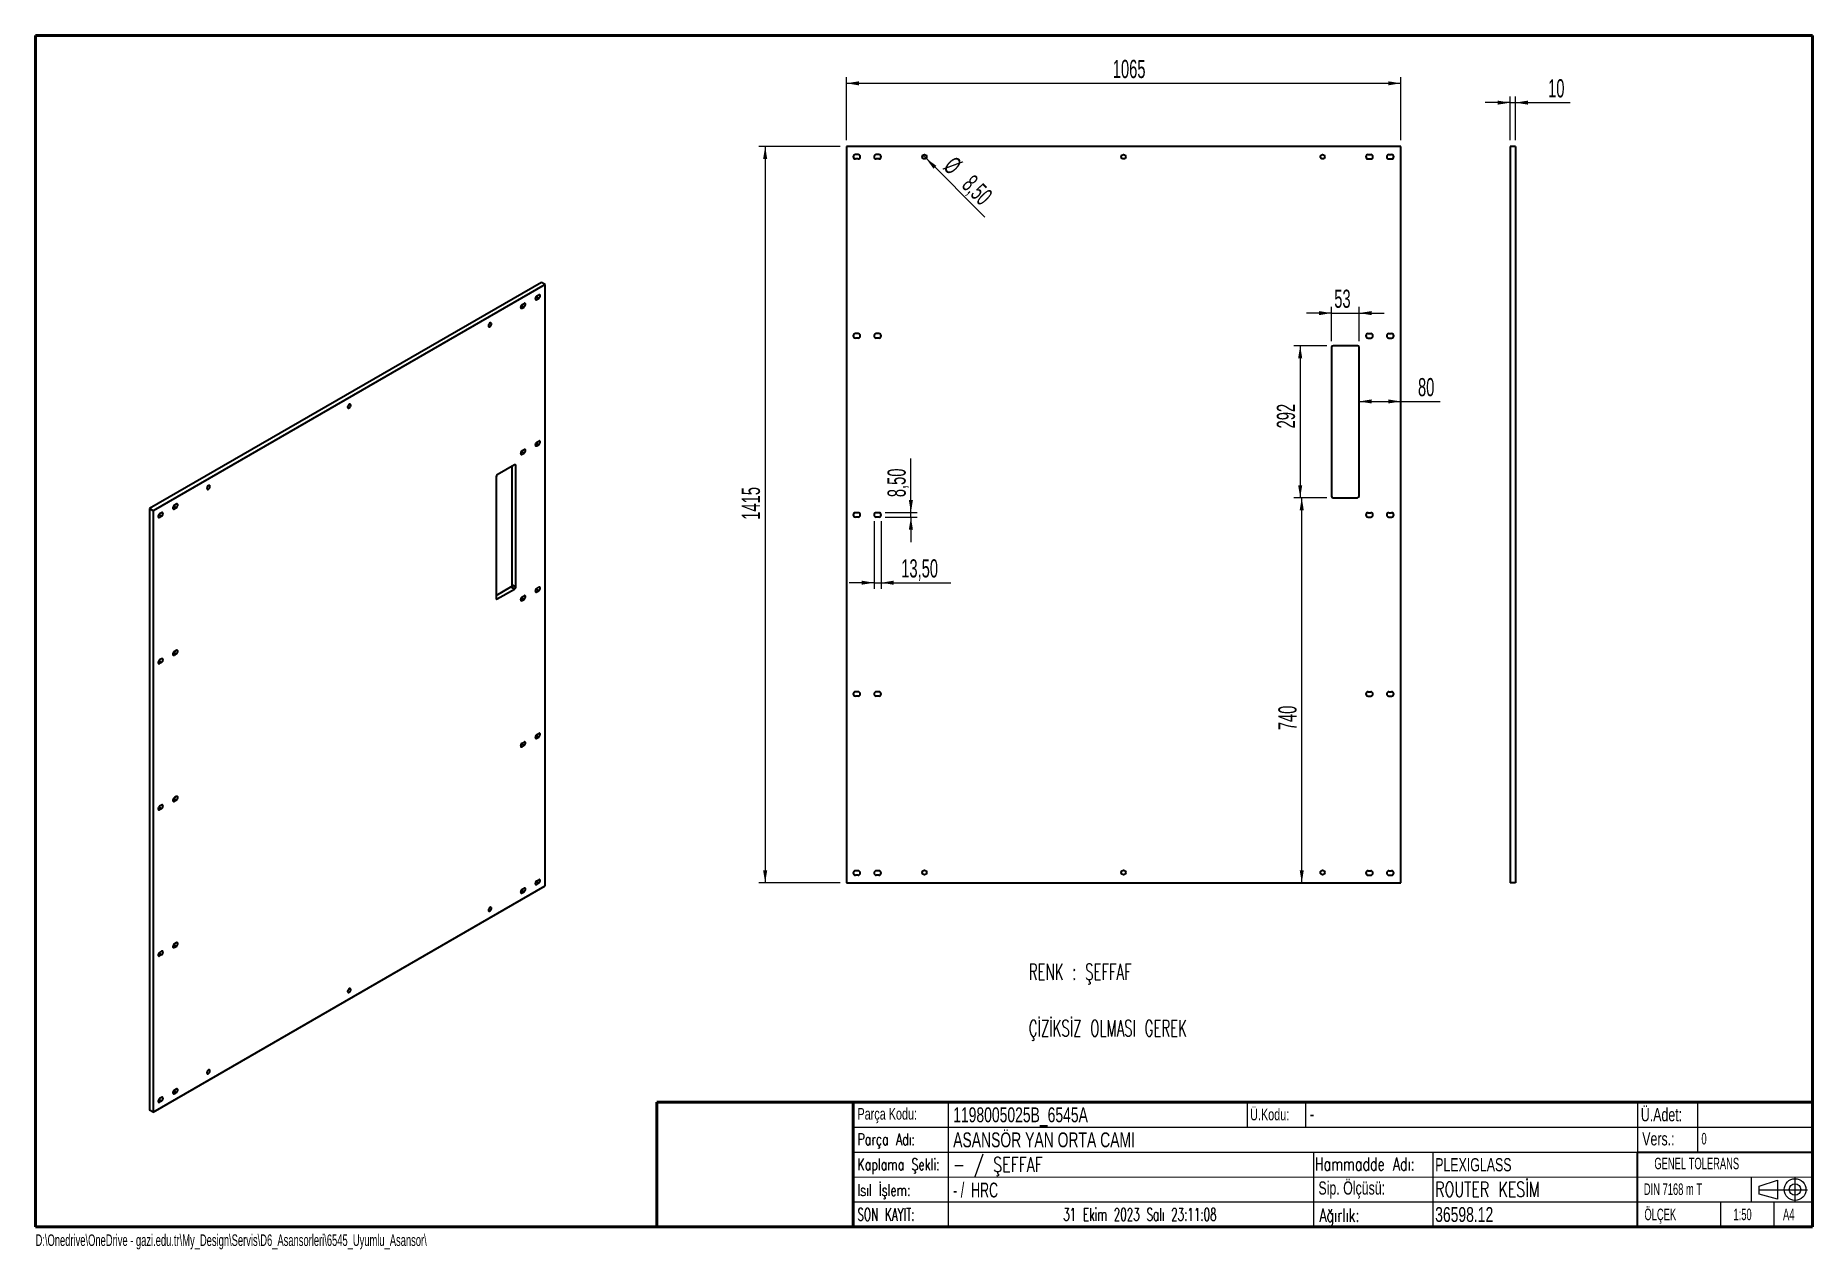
# Model space of a CAD drawing. Header units: millimetres. Extents: x 7 to 291, y 3 to 197.
import ezdxf

# ---------------------------------------------------------------- set-up
doc = ezdxf.new("R2010")
doc.units = ezdxf.units.MM
doc.styles.add('SLDTEXTSTYLE0', font='TXT', dxfattribs={"width": 0.605, "bigfont": 'bigfont'})
doc.styles.add('SLDTEXTSTYLE1', font='TXT', dxfattribs={"width": 0.7})
doc.styles.add('SLDTEXTSTYLE2', font='TXT', dxfattribs={"width": 0.7, "bigfont": 'bigfont'})
doc.styles.add('SLDTEXTSTYLE3', font='TXT', dxfattribs={"width": 0.606897, "bigfont": 'bigfont'})
doc.styles.add('SLDTEXTSTYLE4', font='TXT', dxfattribs={"width": 0.605})
doc.styles.add('SLDTEXTSTYLE5', font='TXT', dxfattribs={"width": 0.625})
doc.dimstyles.new('SLDDIMSTYLE0', dxfattribs={"dimtxt": 2.825151, "dimasz": 2, "dimexe": 0, "dimexo": 0.0625, "dimgap": 0.706288, "dimtad": 1, "dimlfac": 12, "dimrnd": 1e-09, "dimzin": 12, "dimdsep": 46, "dimtxsty": 'SLDTEXTSTYLE4', "dimsah": 1, "dimcen": 0.09, "dimadec": 0, "dimazin": 3, "dimtfac": 1, "dimtofl": 0, "dimtmove": 0, "dimatfit": 3, "dimfxl": 1, "dimfrac": 2, "dimtolj": 1, "dimtzin": 12, "dimarcsym": 0})
doc.dimstyles.new('SLDDIMSTYLE1', dxfattribs={"dimtxt": 2.825151, "dimasz": 2, "dimexe": 0, "dimexo": 0.0625, "dimgap": 0.706288, "dimtad": 1, "dimlfac": 12, "dimrnd": 1e-09, "dimzin": 12, "dimdsep": 46, "dimtxsty": 'SLDTEXTSTYLE4', "dimblk1": 'NONE', "dimsah": 1, "dimcen": 0, "dimadec": 0, "dimazin": 3, "dimtfac": 1, "dimtmove": 0, "dimatfit": 3, "dimldrblk": 'NONE', "dimfxl": 1, "dimfrac": 2, "dimtolj": 1, "dimtzin": 12, "dimarcsym": 0})
doc.dimstyles.new('SLDDIMSTYLE2', dxfattribs={"dimtxt": 2.825151, "dimasz": 2, "dimexe": 0, "dimexo": 0.0625, "dimgap": 0.706288, "dimtad": 1, "dimlfac": 12, "dimrnd": 1e-09, "dimzin": 12, "dimdsep": 46, "dimtxsty": 'SLDTEXTSTYLE4', "dimsah": 1, "dimcen": 0.09, "dimadec": 0, "dimazin": 3, "dimtfac": 1, "dimtmove": 0, "dimatfit": 0, "dimfxl": 1, "dimfrac": 2, "dimtolj": 1, "dimtzin": 12, "dimarcsym": 0})

# ---------------------------------------------------------------- blocks, each defined once
blk = doc.blocks.new('_D')
at = {"color": 7, "linetype": 'Continuous', "lineweight": 0}
for p, q in [((136.52, 180.34), (136.52, 190.44)), ((136.52, 189.44), (225.27, 189.44)), ((225.27, 180.34), (225.27, 190.44))]:
    blk.add_line(p, q, dxfattribs=at)
at = {"color": 7, "linetype": 'Continuous', "lineweight": 18}
for points in [[(136.52, 189.44), (138.52, 189.11), (138.52, 189.76)], [(225.27, 189.44), (223.27, 189.76), (223.27, 189.11)]]:
    blk.add_solid(points, dxfattribs=at)
at = {"color": 7, "linetype": 'Continuous', "lineweight": 18, "insert": (179.17, 193.19), "char_height": 2.91, "attachment_point": 1, "style": 'SLDTEXTSTYLE4'}
blk.add_mtext('1065', dxfattribs=at)
blk = doc.blocks.new('_D_1')
at = {"color": 7, "linetype": 'Continuous', "lineweight": 0}
for p, q in [((135.52, 179.34), (122.52, 179.34)), ((123.52, 179.34), (123.52, 61.43)), ((135.52, 61.43), (122.52, 61.43))]:
    blk.add_line(p, q, dxfattribs=at)
at = {"color": 7, "linetype": 'Continuous', "lineweight": 18}
for points in [[(123.52, 179.34), (123.19, 177.34), (123.84, 177.34)], [(123.52, 61.43), (123.84, 63.43), (123.19, 63.43)]]:
    blk.add_solid(points, dxfattribs=at)
at = {"color": 7, "linetype": 'Continuous', "lineweight": 18, "insert": (119.77, 119.57), "char_height": 2.91, "attachment_point": 1, "rotation": 90, "style": 'SLDTEXTSTYLE4'}
blk.add_mtext('1415', dxfattribs=at)
blk = doc.blocks.new('_D_2')
at = {"color": 7, "linetype": 'Continuous', "lineweight": 0}
for q in [(148.77, 177.93), (158.67, 168.03)]:
    blk.add_line((149.27, 177.43), q, dxfattribs=at)
at = {"color": 7, "linetype": 'Continuous', "lineweight": 18}
blk.add_solid([(149.27, 177.43), (150.45, 175.78), (150.91, 176.24)], dxfattribs=at)
at = {"color": 7, "linetype": 'Continuous', "lineweight": 18, "char_height": 2.91, "attachment_point": 1, "rotation": 315, "style": 'SLDTEXTSTYLE4'}
for s, insert in [('%%c', (153.93, 177.95)), ('8,50', (156.89, 175))]:
    blk.add_mtext(s, dxfattribs=dict(at, insert=insert))
blk = doc.blocks.new('_None')
blk = doc.blocks.new('_D_3')
at = {"color": 7, "linetype": 'Continuous', "lineweight": 0}
for p, q in [((146.85, 120.7), (146.85, 129.37)), ((142.73, 120.7), (147.85, 120.7)), ((142.73, 119.99), (147.85, 119.99)), ((146.85, 119.99), (146.85, 120.7)), ((146.85, 119.99), (146.85, 115.99))]:
    blk.add_line(p, q, dxfattribs=at)
at = {"color": 7, "linetype": 'Continuous', "lineweight": 18}
for points in [[(146.85, 120.7), (147.17, 122.7), (146.52, 122.7)], [(146.85, 119.99), (146.52, 117.99), (147.17, 117.99)]]:
    blk.add_solid(points, dxfattribs=at)
at = {"color": 7, "linetype": 'Continuous', "lineweight": 18, "insert": (143.1, 123.18), "char_height": 2.91, "attachment_point": 1, "rotation": 90, "style": 'SLDTEXTSTYLE4'}
blk.add_mtext('8,50', dxfattribs=at)
blk = doc.blocks.new('_D_4')
at = {"color": 7, "linetype": 'Continuous', "lineweight": 0}
for p, q in [((140.96, 119.34), (140.96, 108.48)), ((142.08, 119.34), (142.08, 108.48)), ((140.96, 109.48), (136.96, 109.48)), ((140.96, 109.48), (142.08, 109.48)), ((142.08, 109.48), (153.26, 109.48))]:
    blk.add_line(p, q, dxfattribs=at)
at = {"color": 7, "linetype": 'Continuous', "lineweight": 18}
for points in [[(140.96, 109.48), (138.96, 109.81), (138.96, 109.16)], [(142.08, 109.48), (144.08, 109.16), (144.08, 109.81)]]:
    blk.add_solid(points, dxfattribs=at)
at = {"color": 7, "linetype": 'Continuous', "lineweight": 18, "insert": (145.3, 113.23), "char_height": 2.91, "attachment_point": 1, "style": 'SLDTEXTSTYLE4'}
blk.add_mtext('13,50', dxfattribs=at)
blk = doc.blocks.new('_D_5')
at = {"color": 7, "linetype": 'Continuous', "lineweight": 0}
for p, q in [((213.43, 147.43), (208.18, 147.43)), ((209.18, 147.43), (209.18, 123.09)), ((213.43, 123.09), (208.18, 123.09))]:
    blk.add_line(p, q, dxfattribs=at)
at = {"color": 7, "linetype": 'Continuous', "lineweight": 18}
for points in [[(209.18, 147.43), (208.85, 145.43), (209.5, 145.43)], [(209.18, 123.09), (209.5, 125.09), (208.85, 125.09)]]:
    blk.add_solid(points, dxfattribs=at)
at = {"color": 7, "linetype": 'Continuous', "lineweight": 18, "insert": (205.43, 134.19), "char_height": 2.91, "attachment_point": 1, "rotation": 90, "style": 'SLDTEXTSTYLE4'}
blk.add_mtext('292', dxfattribs=at)
blk = doc.blocks.new('_D_6')
at = {"color": 7, "linetype": 'Continuous', "lineweight": 0}
for p, q in [((214.18, 148.18), (214.18, 153.65)), ((218.6, 148.18), (218.6, 153.65)), ((214.18, 152.65), (210.18, 152.65)), ((214.18, 152.65), (218.6, 152.65)), ((218.6, 152.65), (222.6, 152.65))]:
    blk.add_line(p, q, dxfattribs=at)
at = {"color": 7, "linetype": 'Continuous', "lineweight": 18}
for points in [[(214.18, 152.65), (212.18, 152.97), (212.18, 152.32)], [(218.6, 152.65), (220.6, 152.32), (220.6, 152.97)]]:
    blk.add_solid(points, dxfattribs=at)
at = {"color": 7, "linetype": 'Continuous', "lineweight": 18, "insert": (214.63, 156.4), "char_height": 2.91, "attachment_point": 1, "style": 'SLDTEXTSTYLE4'}
blk.add_mtext('53', dxfattribs=at)
blk = doc.blocks.new('_D_7')
at = {"color": 7, "linetype": 'Continuous', "lineweight": 0}
for p, q in [((218.6, 138.5), (225.27, 138.5)), ((225.27, 138.5), (231.58, 138.5))]:
    blk.add_line(p, q, dxfattribs=at)
at = {"color": 7, "linetype": 'Continuous', "lineweight": 18}
for points in [[(218.6, 138.5), (220.6, 138.18), (220.6, 138.83)], [(225.27, 138.5), (223.27, 138.83), (223.27, 138.18)]]:
    blk.add_solid(points, dxfattribs=at)
at = {"color": 7, "linetype": 'Continuous', "lineweight": 18, "insert": (228.04, 142.25), "char_height": 2.91, "attachment_point": 1, "style": 'SLDTEXTSTYLE4'}
blk.add_mtext('80', dxfattribs=at)
blk = doc.blocks.new('_D_8')
at = {"color": 7, "linetype": 'Continuous', "lineweight": 0}
for p, q in [((213.43, 123.09), (208.43, 123.09)), ((209.43, 61.43), (209.43, 123.09))]:
    blk.add_line(p, q, dxfattribs=at)
at = {"color": 7, "linetype": 'Continuous', "lineweight": 18}
for points in [[(209.43, 123.09), (209.1, 121.09), (209.75, 121.09)], [(209.43, 61.43), (209.75, 63.43), (209.1, 63.43)]]:
    blk.add_solid(points, dxfattribs=at)
at = {"color": 7, "linetype": 'Continuous', "lineweight": 18, "insert": (205.68, 85.87), "char_height": 2.91, "attachment_point": 1, "rotation": 90, "style": 'SLDTEXTSTYLE4'}
blk.add_mtext('740', dxfattribs=at)
blk = doc.blocks.new('_D_9')
at = {"color": 7, "linetype": 'Continuous', "lineweight": 0}
for p, q in [((242.8, 186.34), (238.8, 186.34)), ((242.8, 180.34), (242.8, 187.34)), ((242.8, 186.34), (243.64, 186.34)), ((243.64, 180.34), (243.64, 187.34)), ((243.64, 186.34), (252.4, 186.34))]:
    blk.add_line(p, q, dxfattribs=at)
at = {"color": 7, "linetype": 'Continuous', "lineweight": 18}
for points in [[(242.8, 186.34), (240.8, 186.67), (240.8, 186.02)], [(243.64, 186.34), (245.64, 186.02), (245.64, 186.67)]]:
    blk.add_solid(points, dxfattribs=at)
at = {"color": 7, "linetype": 'Continuous', "lineweight": 18, "insert": (248.87, 190.09), "char_height": 2.91, "attachment_point": 1, "style": 'SLDTEXTSTYLE4'}
blk.add_mtext('10', dxfattribs=at)

msp = doc.modelspace()

# ---------------------------------------------------------------- linework, layer by layer
at = {"color": 7, "linetype": 'Continuous', "lineweight": 50}
for p, q in [((6.69533, 197.08597), (291.19533, 197.08597)), ((6.69533, 6.33663), (6.69533, 197.08597)), ((291.19533, 6.33663), (291.19533, 197.08597)), ((106.19533, 26.33663), (291.19533, 26.33663)), ((106.19533, 26.33663), (106.19533, 6.33663)), ((137.60323, 26.33663), (137.60323, 6.33663)), ((6.69533, 6.33663), (291.19533, 6.33663))]:
    msp.add_line(p, q, dxfattribs=at)
at = {"color": 7, "linetype": 'Continuous', "lineweight": 35}
for p, q in [((136.5181, 179.34244), (136.5181, 61.42577)), ((225.2681, 179.34244), (136.5181, 179.34244)), ((225.2681, 61.42577), (225.2681, 179.34244)), ((242.8038, 179.34244), (242.8038, 61.42577)), ((243.63713, 179.34244), (242.8038, 179.34244)), ((243.63713, 179.34244), (243.63713, 61.42577)), ((138.3931, 178.02994), (137.97643, 178.02994)), ((138.3931, 177.32161), (137.97643, 177.32161)), ((141.72643, 178.02994), (141.30976, 178.02994)), ((141.72643, 177.32161), (141.30976, 177.32161)), ((220.05976, 178.02994), (220.47643, 178.02994)), ((220.05976, 177.32161), (220.47643, 177.32161)), ((223.3931, 178.02994), (223.80976, 178.02994)), ((223.3931, 177.32161), (223.80976, 177.32161)), ((87.70211, 157.57003), (24.94638, 121.34192)), ((88.29137, 157.22986), (25.53564, 121.00175)), ((88.29137, 157.22986), (87.70211, 157.57003)), ((88.29137, 60.94609), (88.29137, 157.22986)), ((84.90315, 153.62379), (84.45488, 153.88257)), ((84.60852, 154.03209), (84.90315, 154.20218)), ((86.71511, 154.95896), (86.96554, 154.81439)), ((87.26017, 154.98447), (86.8119, 155.24325)), ((86.96554, 155.39277), (87.26017, 155.56286)), ((86.96554, 154.81439), (87.26017, 154.98447)), ((84.35809, 153.59828), (84.60852, 153.45371)), ((84.60852, 153.45371), (84.90315, 153.62379)), ((138.3931, 149.36327), (137.97643, 149.36327)), ((138.3931, 148.65494), (137.97643, 148.65494)), ((141.72643, 149.36327), (141.30976, 149.36327)), ((141.72643, 148.65494), (141.30976, 148.65494)), ((220.05976, 149.36327), (220.47643, 149.36327)), ((220.05976, 148.65494), (220.47643, 148.65494)), ((223.3931, 149.36327), (223.80976, 149.36327)), ((223.3931, 148.65494), (223.80976, 148.65494)), ((214.18476, 147.17577), (214.18476, 123.34244)), ((218.35143, 147.42577), (214.43476, 147.42577)), ((218.60143, 123.34244), (218.60143, 147.17577)), ((86.71511, 131.55146), (86.96554, 131.40689)), ((87.26017, 131.57697), (86.8119, 131.83575)), ((86.96554, 131.98527), (87.26017, 132.15535)), ((86.96554, 131.40689), (87.26017, 131.57697)), ((83.40055, 128.34519), (80.63104, 126.74639)), ((82.98807, 109.12239), (82.98807, 128.10707)), ((83.57732, 128.24311), (83.40052, 128.34517)), ((83.57732, 108.78222), (83.57732, 128.24311)), ((84.35809, 130.19078), (84.60852, 130.0462)), ((84.90315, 130.21629), (84.45488, 130.47507)), ((84.60852, 130.62459), (84.90315, 130.79467)), ((84.60852, 130.0462), (84.90315, 130.21629)), ((80.45427, 126.44021), (80.45427, 106.97932)), ((214.43476, 123.09244), (218.35143, 123.09244)), ((25.53564, 121.00175), (24.94638, 121.34192)), ((24.94638, 121.34192), (24.94638, 25.05815)), ((25.53564, 121.00175), (25.53564, 24.71798)), ((26.3164, 120.09153), (26.56684, 119.94696)), ((26.86147, 120.11704), (26.41319, 120.37582)), ((26.86147, 120.69543), (26.56684, 120.52534)), ((26.86147, 120.11704), (26.56684, 119.94696)), ((28.67343, 121.45221), (28.92386, 121.30764)), ((29.21849, 121.47772), (28.77022, 121.73651)), ((29.21849, 122.05611), (28.92386, 121.88602)), ((29.21849, 121.47772), (28.92386, 121.30764)), ((138.3931, 120.69661), (137.97643, 120.69661)), ((138.3931, 119.98827), (137.97643, 119.98827)), ((141.72643, 120.69661), (141.30976, 120.69661)), ((141.72643, 119.98827), (141.30976, 119.98827)), ((220.05976, 120.69661), (220.47643, 120.69661)), ((220.05976, 119.98827), (220.47643, 119.98827)), ((223.3931, 120.69661), (223.80976, 120.69661)), ((223.3931, 119.98827), (223.80976, 119.98827)), ((80.45427, 107.45552), (82.81129, 108.8162)), ((80.63104, 106.87723), (83.40055, 108.47603)), ((83.40055, 108.47603), (82.81129, 108.8162)), ((82.98807, 109.12239), (83.57732, 108.78222)), ((86.71511, 108.14395), (86.96554, 107.99938)), ((87.26017, 108.16947), (86.8119, 108.42825)), ((86.96554, 108.57776), (87.26017, 108.74785)), ((86.96554, 107.99938), (87.26017, 108.16947)), ((80.45427, 106.97928), (80.63104, 106.87723)), ((84.35809, 106.78327), (84.60852, 106.6387)), ((84.90315, 106.80879), (84.45488, 107.06757)), ((84.60852, 107.21708), (84.90315, 107.38717)), ((84.60852, 106.6387), (84.90315, 106.80879)), ((26.86147, 96.70954), (26.41319, 96.96832)), ((26.86147, 97.28792), (26.56684, 97.11784)), ((28.67343, 98.04471), (28.92386, 97.90014)), ((29.21849, 98.07022), (28.77022, 98.329)), ((29.21849, 98.6486), (28.92386, 98.47852)), ((29.21849, 98.07022), (28.92386, 97.90014)), ((26.3164, 96.68403), (26.56684, 96.53946)), ((26.86147, 96.70954), (26.56684, 96.53946)), ((138.3931, 92.02994), (137.97643, 92.02994)), ((138.3931, 91.32161), (137.97643, 91.32161)), ((141.72643, 92.02994), (141.30976, 92.02994)), ((141.72643, 91.32161), (141.30976, 91.32161)), ((220.05976, 92.02994), (220.47643, 92.02994)), ((220.05976, 91.32161), (220.47643, 91.32161)), ((223.3931, 92.02994), (223.80976, 92.02994)), ((223.3931, 91.32161), (223.80976, 91.32161)), ((84.35809, 83.37577), (84.60852, 83.2312)), ((84.90315, 83.40128), (84.45488, 83.66006)), ((84.60852, 83.80958), (84.90315, 83.97967)), ((84.60852, 83.2312), (84.90315, 83.40128)), ((86.71511, 84.73645), (86.96554, 84.59188)), ((87.26017, 84.76196), (86.8119, 85.02074)), ((86.96554, 85.17026), (87.26017, 85.34035)), ((86.96554, 84.59188), (87.26017, 84.76196)), ((28.67343, 74.6372), (28.92386, 74.49263)), ((29.21849, 74.66272), (28.77022, 74.9215)), ((29.21849, 75.2411), (28.92386, 75.07102)), ((29.21849, 74.66272), (28.92386, 74.49263)), ((26.3164, 73.27652), (26.56684, 73.13195)), ((26.86147, 73.30204), (26.41319, 73.56082)), ((26.86147, 73.88042), (26.56684, 73.71034)), ((26.86147, 73.30204), (26.56684, 73.13195)), ((138.3931, 63.36327), (137.97643, 63.36327)), ((138.3931, 62.65494), (137.97643, 62.65494)), ((141.72643, 63.36327), (141.30976, 63.36327)), ((141.72643, 62.65494), (141.30976, 62.65494)), ((220.05976, 63.36327), (220.47643, 63.36327)), ((220.05976, 62.65494), (220.47643, 62.65494)), ((223.3931, 63.36327), (223.80976, 63.36327)), ((223.3931, 62.65494), (223.80976, 62.65494)), ((25.53564, 24.71798), (88.29137, 60.94609)), ((84.35809, 59.96827), (84.60852, 59.8237)), ((84.90315, 59.99378), (84.45488, 60.25256)), ((84.60852, 60.40208), (84.90315, 60.57216)), ((84.60852, 59.8237), (84.90315, 59.99378)), ((86.71511, 61.32895), (86.96554, 61.18438)), ((87.26017, 61.35446), (86.8119, 61.61324)), ((86.96554, 61.76276), (87.26017, 61.93284)), ((86.96554, 61.18438), (87.26017, 61.35446)), ((136.5181, 61.42577), (225.2681, 61.42577)), ((243.63713, 61.42577), (242.8038, 61.42577)), ((28.67343, 51.2297), (28.92386, 51.08513)), ((29.21849, 51.25521), (28.77022, 51.514)), ((29.21849, 51.8336), (28.92386, 51.66351)), ((29.21849, 51.25521), (28.92386, 51.08513)), ((26.3164, 49.86902), (26.56684, 49.72445)), ((26.86147, 49.89453), (26.41319, 50.15332)), ((26.86147, 50.47292), (26.56684, 50.30283)), ((26.86147, 49.89453), (26.56684, 49.72445)), ((26.3164, 26.46152), (26.56684, 26.31695)), ((26.86147, 26.48703), (26.41319, 26.74581)), ((26.86147, 27.06541), (26.56684, 26.89533)), ((26.86147, 26.48703), (26.56684, 26.31695)), ((28.67343, 27.8222), (28.92386, 27.67763)), ((29.21849, 27.84771), (28.77022, 28.10649)), ((29.21849, 28.42609), (28.92386, 28.25601)), ((29.21849, 27.84771), (28.92386, 27.67763)), ((25.53564, 24.71798), (24.94638, 25.05815)), ((263.19533, 6.33663), (263.19533, 18.33663)), ((263.19533, 18.33663), (291.19533, 18.33663))]:
    msp.add_line(p, q, dxfattribs=at)
at = {"color": 7, "linetype": 'Continuous', "lineweight": 18}
for p, q in [((152.80674, 26.33663), (152.80674, 6.33663)), ((200.70512, 26.33663), (200.70512, 22.33663)), ((210.00189, 26.33663), (210.00189, 22.33663)), ((263.19533, 26.33663), (263.19533, 6.33663)), ((272.78265, 26.33663), (272.78265, 18.33663)), ((137.60323, 22.33663), (291.19533, 22.33663)), ((137.60323, 18.33663), (291.19533, 18.33663)), ((211.31736, 18.33663), (211.31736, 6.33663)), ((230.42231, 18.33663), (230.42231, 6.33663)), ((137.60323, 14.33663), (291.19533, 14.36786)), ((276.46203, 14.36786), (276.46203, 14.36486)), ((281.4114, 10.33663), (281.4114, 14.36786)), ((285.03478, 14.36786), (285.03478, 14.3666)), ((137.60323, 10.33663), (291.19533, 10.33663)), ((276.46203, 10.33663), (276.46203, 6.33663)), ((285.03478, 10.33663), (285.03478, 6.33663))]:
    msp.add_line(p, q, dxfattribs=at)
at = {"color": 7, "linetype": 'Continuous', "lineweight": 25}
for p, q in [((272.78265, 14.36786), (272.78265, 14.36411)), ((288.39797, 14.23695), (288.39797, 10.42782)), ((282.65834, 12.88169), (285.58252, 13.82291)), ((282.65834, 11.61549), (282.65834, 12.88169)), ((282.65834, 12.29146), (290.38534, 12.29146)), ((285.58252, 10.78271), (282.65834, 11.61549)), ((285.58252, 13.82291), (285.58252, 10.78271)), ((291.19533, 6.33663), (106.19533, 6.33663))]:
    msp.add_line(p, q, dxfattribs=at)
at = {"color": 7, "linetype": 'Continuous', "lineweight": 35, "flags": 128}
for points in [[(84.60852, 154.03209), (84.53113, 153.97326), (84.46132, 153.89188), (84.40591, 153.79592), (84.37034, 153.69477), (84.35809, 153.59833), (84.37034, 153.51604), (84.40591, 153.45596), (84.46132, 153.42396), (84.53113, 153.42319), (84.60852, 153.45371)], [(84.90315, 153.62379), (84.98054, 153.68262), (85.05035, 153.764), (85.10575, 153.85996), (85.14132, 153.96112), (85.15358, 154.05756), (85.14132, 154.13985), (85.10575, 154.19993), (85.05035, 154.23192), (84.98054, 154.2327), (84.90315, 154.20218)], [(86.96554, 155.39277), (86.88815, 155.33394), (86.81834, 155.25256), (86.76294, 155.1566), (86.72737, 155.05545), (86.71511, 154.95901), (86.72737, 154.87672), (86.76294, 154.81664), (86.81834, 154.78464), (86.88815, 154.78387), (86.96554, 154.81439)], [(87.26017, 154.98447), (87.33756, 155.0433), (87.40737, 155.12468), (87.46277, 155.22064), (87.49835, 155.3218), (87.5106, 155.41824), (87.49835, 155.50053), (87.46277, 155.56061), (87.40737, 155.5926), (87.33756, 155.59338), (87.26017, 155.56286)], [(79.70297, 150.91098), (79.69184, 150.9898), (79.65945, 151.04877), (79.60868, 151.08265), (79.54403, 151.08843), (79.47125, 151.0656), (79.39681, 151.01618), (79.32732, 150.94457), (79.26895, 150.85713), (79.2269, 150.76163), (79.2049, 150.66656), (79.2049, 150.58035), (79.2269, 150.51068), (79.26895, 150.46373), (79.32732, 150.44368), (79.39681, 150.4523), (79.47125, 150.48883), (79.54403, 150.55003), (79.60868, 150.63045), (79.65945, 150.72296), (79.69184, 150.81932), (79.70297, 150.91098)], [(57.16394, 137.89948), (57.15281, 137.9783), (57.12042, 138.03727), (57.06965, 138.07115), (57.005, 138.07693), (56.93222, 138.05409), (56.85778, 138.00468), (56.78829, 137.93307), (56.72992, 137.84563), (56.68787, 137.75013), (56.66587, 137.65505), (56.66587, 137.56885), (56.68787, 137.49918), (56.72992, 137.45223), (56.78829, 137.43217), (56.85778, 137.4408), (56.93222, 137.47733), (57.005, 137.53852), (57.06965, 137.61895), (57.12042, 137.71145), (57.15281, 137.80782), (57.16394, 137.89948)], [(86.96554, 131.98527), (86.88815, 131.92644), (86.81834, 131.84506), (86.76294, 131.7491), (86.72737, 131.64795), (86.71511, 131.5515), (86.72737, 131.46922), (86.76294, 131.40913), (86.81834, 131.37714), (86.88815, 131.37636), (86.96554, 131.40689)], [(87.26017, 131.57697), (87.33756, 131.6358), (87.40737, 131.71718), (87.46277, 131.81314), (87.49835, 131.91429), (87.5106, 132.01073), (87.49835, 132.09302), (87.46277, 132.15311), (87.40737, 132.1851), (87.33756, 132.18587), (87.26017, 132.15535)], [(84.60852, 130.62459), (84.53113, 130.56576), (84.46132, 130.48438), (84.40591, 130.38842), (84.37034, 130.28727), (84.35809, 130.19082), (84.37034, 130.10853), (84.40591, 130.04845), (84.46132, 130.01646), (84.53113, 130.01568), (84.60852, 130.0462)], [(84.90315, 130.21629), (84.98054, 130.27512), (85.05035, 130.3565), (85.10575, 130.45246), (85.14132, 130.55361), (85.15358, 130.65005), (85.14132, 130.73234), (85.10575, 130.79243), (85.05035, 130.82442), (84.98054, 130.82519), (84.90315, 130.79467)], [(34.62491, 124.88798), (34.61378, 124.96679), (34.58139, 125.02576), (34.53062, 125.05964), (34.46597, 125.06542), (34.39319, 125.04259), (34.31875, 124.99317), (34.24926, 124.92156), (34.19089, 124.83412), (34.14884, 124.73862), (34.12684, 124.64355), (34.12684, 124.55734), (34.14884, 124.48767), (34.19089, 124.44072), (34.24926, 124.42067), (34.31875, 124.42929), (34.39319, 124.46582), (34.46597, 124.52702), (34.53062, 124.60744), (34.58139, 124.69995), (34.61378, 124.79631), (34.62491, 124.88798)], [(26.56684, 120.52534), (26.48945, 120.46651), (26.41964, 120.38513), (26.36423, 120.28917), (26.32866, 120.18802), (26.3164, 120.09158), (26.32866, 120.00929), (26.36423, 119.94921), (26.41964, 119.91721), (26.48945, 119.91644), (26.56684, 119.94696)], [(26.86147, 120.11704), (26.93885, 120.17587), (27.00867, 120.25725), (27.06407, 120.35321), (27.09964, 120.45437), (27.1119, 120.55081), (27.09964, 120.6331), (27.06407, 120.69318), (27.00867, 120.72517), (26.93885, 120.72595), (26.86147, 120.69543)], [(28.92386, 121.88602), (28.84647, 121.82719), (28.77666, 121.74581), (28.72126, 121.64985), (28.68568, 121.5487), (28.67343, 121.45226), (28.68568, 121.36997), (28.72126, 121.30989), (28.77666, 121.27789), (28.84647, 121.27712), (28.92386, 121.30764)], [(29.21849, 121.47772), (29.29588, 121.53655), (29.36569, 121.61793), (29.42109, 121.71389), (29.45666, 121.81505), (29.46892, 121.91149), (29.45666, 121.99378), (29.42109, 122.05386), (29.36569, 122.08585), (29.29588, 122.08663), (29.21849, 122.05611)], [(86.96554, 108.57776), (86.88815, 108.51894), (86.81834, 108.43756), (86.76294, 108.34159), (86.72737, 108.24044), (86.71511, 108.144), (86.72737, 108.06171), (86.76294, 108.00163), (86.81834, 107.96963), (86.88815, 107.96886), (86.96554, 107.99938)], [(87.26017, 108.16947), (87.33756, 108.2283), (87.40737, 108.30967), (87.46277, 108.40564), (87.49835, 108.50679), (87.5106, 108.60323), (87.49835, 108.68552), (87.46277, 108.7456), (87.40737, 108.7776), (87.33756, 108.77837), (87.26017, 108.74785)], [(84.60852, 107.21708), (84.53113, 107.15826), (84.46132, 107.07688), (84.40591, 106.98091), (84.37034, 106.87976), (84.35809, 106.78332), (84.37034, 106.70103), (84.40591, 106.64095), (84.46132, 106.60895), (84.53113, 106.60818), (84.60852, 106.6387)], [(84.90315, 106.80879), (84.98054, 106.86762), (85.05035, 106.94899), (85.10575, 107.04496), (85.14132, 107.14611), (85.15358, 107.24255), (85.14132, 107.32484), (85.10575, 107.38492), (85.05035, 107.41692), (84.98054, 107.41769), (84.90315, 107.38717)], [(26.56684, 97.11784), (26.48945, 97.05901), (26.41964, 96.97763), (26.36423, 96.88167), (26.32866, 96.78052), (26.3164, 96.68407), (26.32866, 96.60179), (26.36423, 96.5417), (26.41964, 96.50971), (26.48945, 96.50893), (26.56684, 96.53946)], [(26.86147, 96.70954), (26.93885, 96.76837), (27.00867, 96.84975), (27.06407, 96.94571), (27.09964, 97.04686), (27.1119, 97.1433), (27.09964, 97.22559), (27.06407, 97.28568), (27.00867, 97.31767), (26.93885, 97.31844), (26.86147, 97.28792)], [(28.92386, 98.47852), (28.84647, 98.41969), (28.77666, 98.33831), (28.72126, 98.24235), (28.68568, 98.1412), (28.67343, 98.04475), (28.68568, 97.96247), (28.72126, 97.90238), (28.77666, 97.87039), (28.84647, 97.86961), (28.92386, 97.90014)], [(29.21849, 98.07022), (29.29588, 98.12905), (29.36569, 98.21043), (29.42109, 98.30639), (29.45666, 98.40754), (29.46892, 98.50398), (29.45666, 98.58627), (29.42109, 98.64636), (29.36569, 98.67835), (29.29588, 98.67912), (29.21849, 98.6486)], [(87.26017, 84.76196), (87.33756, 84.82079), (87.40737, 84.90217), (87.46277, 84.99813), (87.49835, 85.09929), (87.5106, 85.19573), (87.49835, 85.27802), (87.46277, 85.3381), (87.40737, 85.37009), (87.33756, 85.37087), (87.26017, 85.34035)], [(84.60852, 83.80958), (84.53113, 83.75075), (84.46132, 83.66937), (84.40591, 83.57341), (84.37034, 83.47226), (84.35809, 83.37582), (84.37034, 83.29353), (84.40591, 83.23345), (84.46132, 83.20145), (84.53113, 83.20068), (84.60852, 83.2312)], [(84.90315, 83.40128), (84.98054, 83.46011), (85.05035, 83.54149), (85.10575, 83.63745), (85.14132, 83.73861), (85.15358, 83.83505), (85.14132, 83.91734), (85.10575, 83.97742), (85.05035, 84.00941), (84.98054, 84.01019), (84.90315, 83.97967)], [(86.96554, 85.17026), (86.88815, 85.11143), (86.81834, 85.03005), (86.76294, 84.93409), (86.72737, 84.83294), (86.71511, 84.7365), (86.72737, 84.65421), (86.76294, 84.59413), (86.81834, 84.56213), (86.88815, 84.56136), (86.96554, 84.59188)], [(28.92386, 75.07102), (28.84647, 75.01219), (28.77666, 74.93081), (28.72126, 74.83484), (28.68568, 74.73369), (28.67343, 74.63725), (28.68568, 74.55496), (28.72126, 74.49488), (28.77666, 74.46289), (28.84647, 74.46211), (28.92386, 74.49263)], [(29.21849, 74.66272), (29.29588, 74.72155), (29.36569, 74.80293), (29.42109, 74.89889), (29.45666, 75.00004), (29.46892, 75.09648), (29.45666, 75.17877), (29.42109, 75.23885), (29.36569, 75.27085), (29.29588, 75.27162), (29.21849, 75.2411)], [(26.56684, 73.71034), (26.48945, 73.65151), (26.41964, 73.57013), (26.36423, 73.47416), (26.32866, 73.37301), (26.3164, 73.27657), (26.32866, 73.19428), (26.36423, 73.1342), (26.41964, 73.10221), (26.48945, 73.10143), (26.56684, 73.13195)], [(26.86147, 73.30204), (26.93885, 73.36087), (27.00867, 73.44225), (27.06407, 73.53821), (27.09964, 73.63936), (27.1119, 73.7358), (27.09964, 73.81809), (27.06407, 73.87817), (27.00867, 73.91017), (26.93885, 73.91094), (26.86147, 73.88042)], [(84.60852, 60.40208), (84.53113, 60.34325), (84.46132, 60.26187), (84.40591, 60.16591), (84.37034, 60.06476), (84.35809, 59.96831), (84.37034, 59.88603), (84.40591, 59.82594), (84.46132, 59.79395), (84.53113, 59.79317), (84.60852, 59.8237)], [(84.90315, 59.99378), (84.98054, 60.05261), (85.05035, 60.13399), (85.10575, 60.22995), (85.14132, 60.3311), (85.15358, 60.42754), (85.14132, 60.50983), (85.10575, 60.56992), (85.05035, 60.60191), (84.98054, 60.60268), (84.90315, 60.57216)], [(86.96554, 61.76276), (86.88815, 61.70393), (86.81834, 61.62255), (86.76294, 61.52659), (86.72737, 61.42544), (86.71511, 61.32899), (86.72737, 61.24671), (86.76294, 61.18662), (86.81834, 61.15463), (86.88815, 61.15385), (86.96554, 61.18438)], [(87.26017, 61.35446), (87.33756, 61.41329), (87.40737, 61.49467), (87.46277, 61.59063), (87.49835, 61.69178), (87.5106, 61.78822), (87.49835, 61.87051), (87.46277, 61.9306), (87.40737, 61.96259), (87.33756, 61.96336), (87.26017, 61.93284)], [(79.70297, 57.34902), (79.69184, 57.42783), (79.65945, 57.4868), (79.60868, 57.52068), (79.54403, 57.52646), (79.47125, 57.50363), (79.39681, 57.45421), (79.32732, 57.3826), (79.26895, 57.29516), (79.2269, 57.19966), (79.2049, 57.10459), (79.2049, 57.01838), (79.2269, 56.94871), (79.26895, 56.90176), (79.32732, 56.88171), (79.39681, 56.89033), (79.47125, 56.92686), (79.54403, 56.98806), (79.60868, 57.06848), (79.65945, 57.16099), (79.69184, 57.25735), (79.70297, 57.34902)], [(28.92386, 51.66351), (28.84647, 51.60468), (28.77666, 51.5233), (28.72126, 51.42734), (28.68568, 51.32619), (28.67343, 51.22975), (28.68568, 51.14746), (28.72126, 51.08738), (28.77666, 51.05538), (28.84647, 51.05461), (28.92386, 51.08513)], [(29.21849, 51.25521), (29.29588, 51.31404), (29.36569, 51.39542), (29.42109, 51.49138), (29.45666, 51.59254), (29.46892, 51.68898), (29.45666, 51.77127), (29.42109, 51.83135), (29.36569, 51.86334), (29.29588, 51.86412), (29.21849, 51.8336)], [(26.56684, 50.30283), (26.48945, 50.244), (26.41964, 50.16262), (26.36423, 50.06666), (26.32866, 49.96551), (26.3164, 49.86907), (26.32866, 49.78678), (26.36423, 49.7267), (26.41964, 49.6947), (26.48945, 49.69393), (26.56684, 49.72445)], [(26.86147, 49.89453), (26.93885, 49.95336), (27.00867, 50.03474), (27.06407, 50.1307), (27.09964, 50.23186), (27.1119, 50.3283), (27.09964, 50.41059), (27.06407, 50.47067), (27.00867, 50.50266), (26.93885, 50.50344), (26.86147, 50.47292)], [(57.16394, 44.33751), (57.15281, 44.41633), (57.12042, 44.4753), (57.06965, 44.50918), (57.005, 44.51496), (56.93222, 44.49213), (56.85778, 44.44271), (56.78829, 44.3711), (56.72992, 44.28366), (56.68787, 44.18816), (56.66587, 44.09308), (56.66587, 44.00688), (56.68787, 43.93721), (56.72992, 43.89026), (56.78829, 43.87021), (56.85778, 43.87883), (56.93222, 43.91536), (57.005, 43.97656), (57.06965, 44.05698), (57.12042, 44.14948), (57.15281, 44.24585), (57.16394, 44.33751)], [(34.62491, 31.32601), (34.61378, 31.40483), (34.58139, 31.46379), (34.53062, 31.49767), (34.46597, 31.50345), (34.39319, 31.48062), (34.31875, 31.43121), (34.24926, 31.3596), (34.19089, 31.27216), (34.14884, 31.17666), (34.12684, 31.08158), (34.12684, 30.99538), (34.14884, 30.9257), (34.19089, 30.87876), (34.24926, 30.8587), (34.31875, 30.86732), (34.39319, 30.90386), (34.46597, 30.96505), (34.53062, 31.04548), (34.58139, 31.13798), (34.61378, 31.23434), (34.62491, 31.32601)], [(29.21849, 27.84771), (29.29588, 27.90654), (29.36569, 27.98792), (29.42109, 28.08388), (29.45666, 28.18503), (29.46892, 28.28147), (29.45666, 28.36376), (29.42109, 28.42385), (29.36569, 28.45584), (29.29588, 28.45661), (29.21849, 28.42609)], [(26.56684, 26.89533), (26.48945, 26.8365), (26.41964, 26.75512), (26.36423, 26.65916), (26.32866, 26.55801), (26.3164, 26.46156), (26.32866, 26.37928), (26.36423, 26.31919), (26.41964, 26.2872), (26.48945, 26.28642), (26.56684, 26.31695)], [(26.86147, 26.48703), (26.93885, 26.54586), (27.00867, 26.62724), (27.06407, 26.7232), (27.09964, 26.82435), (27.1119, 26.92079), (27.09964, 27.00308), (27.06407, 27.06317), (27.00867, 27.09516), (26.93885, 27.09593), (26.86147, 27.06541)], [(28.92386, 28.25601), (28.84647, 28.19718), (28.77666, 28.1158), (28.72126, 28.01984), (28.68568, 27.91869), (28.67343, 27.82224), (28.68568, 27.73996), (28.72126, 27.67987), (28.77666, 27.64788), (28.84647, 27.6471), (28.92386, 27.67763)]]:
    msp.add_lwpolyline(points, dxfattribs=at)
at = {"color": 7, "linetype": 'Continuous', "lineweight": 35}
for centre in [(149.0181, 177.67577), (180.8931, 177.67577), (212.7681, 177.67577), (149.0181, 63.09244), (180.8931, 63.09244), (212.7681, 63.09244)]:
    msp.add_circle(centre, 0.35417, dxfattribs=at)
at = {"color": 7, "linetype": 'Continuous', "lineweight": 25}
for centre, radius in [((288.4098, 12.32055), 1.73895), ((288.39797, 12.33238), 0.92372)]:
    msp.add_circle(centre, radius, dxfattribs=at)
at = {"color": 7, "linetype": 'Continuous', "lineweight": 35}
for centre, radius, start, end in [((137.97643, 177.67577), 0.35417, 90, 270), ((138.3931, 177.67577), 0.35417, 270, 90), ((141.30976, 177.67577), 0.35417, 90, 270), ((141.72643, 177.67577), 0.35417, 270, 90), ((220.05976, 177.67577), 0.35417, 90, 270), ((220.47643, 177.67577), 0.35417, 270, 90), ((223.3931, 177.67577), 0.35417, 90, 270), ((223.80976, 177.67577), 0.35417, 270, 90), ((137.97643, 149.00911), 0.35417, 90, 270), ((138.3931, 149.00911), 0.35417, 270, 90), ((141.30976, 149.00911), 0.35417, 90, 270), ((141.72643, 149.00911), 0.35417, 270, 90), ((220.05976, 149.00911), 0.35417, 90, 270), ((220.47643, 149.00911), 0.35417, 270, 90), ((223.3931, 149.00911), 0.35417, 90, 270), ((223.80976, 149.00911), 0.35417, 270, 90), ((214.43476, 147.17577), 0.25, 90, 180), ((218.35143, 147.17577), 0.25, 0, 90), ((83.46955, 128.26059), 0.10918, 350.785963, 129.2032852), ((80.83807, 126.42274), 0.3842, 122.6054783, 177.3945215), ((214.43476, 123.34244), 0.25, 180, 270), ((218.35143, 123.34244), 0.25, 270, 0), ((137.97643, 120.34244), 0.35417, 90, 270), ((138.3931, 120.34244), 0.35417, 270, 90), ((141.30976, 120.34244), 0.35417, 90, 270), ((141.72643, 120.34244), 0.35417, 270, 90), ((220.05976, 120.34244), 0.35417, 90, 270), ((220.47643, 120.34244), 0.35417, 270, 90), ((223.3931, 120.34244), 0.35417, 90, 270), ((223.80976, 120.34244), 0.35417, 270, 90), ((82.60426, 109.13985), 0.3842, 302.6054783, 357.3945215), ((83.19352, 108.79968), 0.3842, 302.6054783, 357.3945215), ((80.56204, 106.96183), 0.10918, 170.785963, 309.2032852), ((137.97643, 91.67577), 0.35417, 90, 270), ((138.3931, 91.67577), 0.35417, 270, 90), ((141.30976, 91.67577), 0.35417, 90, 270), ((141.72643, 91.67577), 0.35417, 270, 90), ((220.05976, 91.67577), 0.35417, 90, 270), ((220.47643, 91.67577), 0.35417, 270, 90), ((223.3931, 91.67577), 0.35417, 90, 270), ((223.80976, 91.67577), 0.35417, 270, 90), ((137.97643, 63.00911), 0.35417, 90, 270), ((138.3931, 63.00911), 0.35417, 270, 90), ((141.30976, 63.00911), 0.35417, 90, 270), ((141.72643, 63.00911), 0.35417, 270, 90), ((220.05976, 63.00911), 0.35417, 90, 270), ((220.47643, 63.00911), 0.35417, 270, 90), ((223.3931, 63.00911), 0.35417, 90, 270), ((223.80976, 63.00911), 0.35417, 270, 90)]:
    msp.add_arc(centre, radius, start, end, dxfattribs=at)

# ---------------------------------------------------------------- texts
at = {"color": 7, "linetype": 'Continuous', "lineweight": 0, "attachment_point": 1}
for s, insert, char_height, style in [('RENK : ŞEFFAF', (165.71513, 48.46632), 2.5862069, 'SLDTEXTSTYLE0'), ('ÇİZİKSİZ OLMASI GEREK', (165.71513, 39.4441), 2.5862069, 'SLDTEXTSTYLE0'), ('Ü.Kodu:', (201.16073, 25.26855), 1.852083, 'SLDTEXTSTYLE1'), ('Ü.Adet:', (263.7162, 25.3715), 2.116667, 'SLDTEXTSTYLE1'), ('Parça Kodu:', (138.29061, 25.37467), 1.8520833, 'SLDTEXTSTYLE1'), ('1198005025B_6545A', (153.61798, 25.48664), 2.38125, 'SLDTEXTSTYLE1'), ('-', (210.70345, 25.6505), 2.38125, 'SLDTEXTSTYLE1'), ('Parça Adı:', (138.29061, 21.29525), 1.852083, 'SLDTEXTSTYLE2'), ('ASANSÖR YAN ORTA CAMI', (153.61798, 21.47877), 2.38125, 'SLDTEXTSTYLE1'), ('Vers.:', (263.93933, 21.51237), 2.116667, 'SLDTEXTSTYLE1'), ('0', (273.41967, 21.39561), 1.85208, 'SLDTEXTSTYLE4'), ('Kaplama Şekli:', (138.28233, 17.28257), 1.8520833, 'SLDTEXTSTYLE2'), ('- / ŞEFFAF', (153.61798, 17.52367), 2.38125, 'SLDTEXTSTYLE2'), ('Hammadde Adı:', (211.52183, 17.48062), 2.1166667, 'SLDTEXTSTYLE2'), ('PLEXIGLASS', (230.78972, 17.35807), 2.116667, 'SLDTEXTSTYLE1'), ('GENEL TOLERANS', (265.88415, 17.42861), 1.8520833, 'SLDTEXTSTYLE4'), ('Isıl İşlem:', (138.28233, 13.16433), 1.8520833, 'SLDTEXTSTYLE2'), ('- /  HRC', (153.61798, 13.43948), 2.38125, 'SLDTEXTSTYLE5'), ('Sip. Ölçüsü:', (212.09501, 13.63243), 2.1166667, 'SLDTEXTSTYLE1'), ('ROUTER KESİM', (230.78972, 13.5607), 2.38125, 'SLDTEXTSTYLE2'), ('DIN 7168 m T', (264.1993, 13.30929), 1.8520833, 'SLDTEXTSTYLE4'), ('SON KAYIT:                      31 Ekim 2023 Salı 23:11:08', (138.28233, 9.34423), 2, 'SLDTEXTSTYLE3'), ('Ağırlık:', (212.24129, 9.27712), 2.116667, 'SLDTEXTSTYLE2'), ('36598.12', (230.78972, 9.52363), 2.38125, 'SLDTEXTSTYLE1'), ('ÖLÇEK', (264.29188, 9.27568), 1.852083, 'SLDTEXTSTYLE4'), ('1:50', (278.54471, 9.27568), 1.852083, 'SLDTEXTSTYLE4'), ('A4', (286.48355, 9.27568), 1.852083, 'SLDTEXTSTYLE4'), ('D:\\\\Onedrive\\\\OneDrive - gazi.edu.tr\\\\My_Design\\\\Servis\\\\D6_Asansorleri\\\\6545_Uyumlu_Asansor\\\\', (6.70151, 5.14735), 1.8520833, 'SLDTEXTSTYLE4')]:
    msp.add_mtext(s, dxfattribs=dict(at, insert=insert, char_height=char_height, style=style))

# ---------------------------------------------------------------- dimensions: what is measured, and where the dimension line sits
at = {"color": 7, "linetype": 'Continuous', "lineweight": 18}
for base, p1, p2, dimstyle, picture, middle in [((225.2681, 189.43692), (136.5181, 179.34244), (225.2681, 179.34244), 'SLDDIMSTYLE0', '_D', (182.71028, 189.43692)), ((243.63713, 186.34244), (242.8038, 179.34244), (243.63713, 179.34244), 'SLDDIMSTYLE2', '_D_9', (250.63713, 186.34244)), ((225.2681, 138.5001), (218.60143, 147.17577), (225.2681, 179.34244), 'SLDDIMSTYLE0', '_D_7', (229.80755, 138.5001)), ((218.60143, 152.64981), (214.18476, 147.17577), (218.60143, 147.17577), 'SLDDIMSTYLE2', '_D_6', (216.39486, 152.64981)), ((142.0806, 109.48109), (140.9556, 120.34244), (142.0806, 120.34244), 'SLDDIMSTYLE2', '_D_4', (149.27852, 109.48109))]:
    dim = msp.add_linear_dim(base=base, p1=p1, p2=p2, dimstyle=dimstyle, dxfattribs=at)
    dim.commit()
    dim.dimension.update_dxf_attribs({"geometry": picture, "text_midpoint": middle, "dimtype": 160})
for base, p1, p2, dimstyle, picture, middle in [((123.5181, 61.42577), (136.5181, 179.34244), (136.5181, 61.42577), 'SLDDIMSTYLE0', '_D_1', (123.5181, 123.10988)), ((209.17864, 123.09244), (214.43476, 147.42577), (214.43476, 123.09244), 'SLDDIMSTYLE0', '_D_5', (209.17864, 136.83712)), ((146.84747, 120.69661), (141.72643, 119.98827), (141.72643, 120.69661), 'SLDDIMSTYLE2', '_D_3', (146.84747, 126.27684)), ((209.42864, 123.09244), (225.2681, 61.42577), (214.43476, 123.09244), 'SLDDIMSTYLE0', '_D_8', (209.42864, 88.51926))]:
    dim = msp.add_linear_dim(base=base, p1=p1, p2=p2, angle=90, dimstyle=dimstyle, dxfattribs=at)
    dim.commit()
    dim.dimension.update_dxf_attribs({"geometry": picture, "text_midpoint": middle, "dimtype": 160})
dim = msp.add_diameter_dim_2p(p1=(148.76766, 177.92621), p2=(149.26853, 177.42534), dimstyle='SLDDIMSTYLE1', dxfattribs=at)
dim.commit()
dim.dimension.update_dxf_attribs({"geometry": '_D_2', "text_midpoint": (155.21353, 171.48036), "dimtype": 163})

doc.saveas('drawing.dxf')
